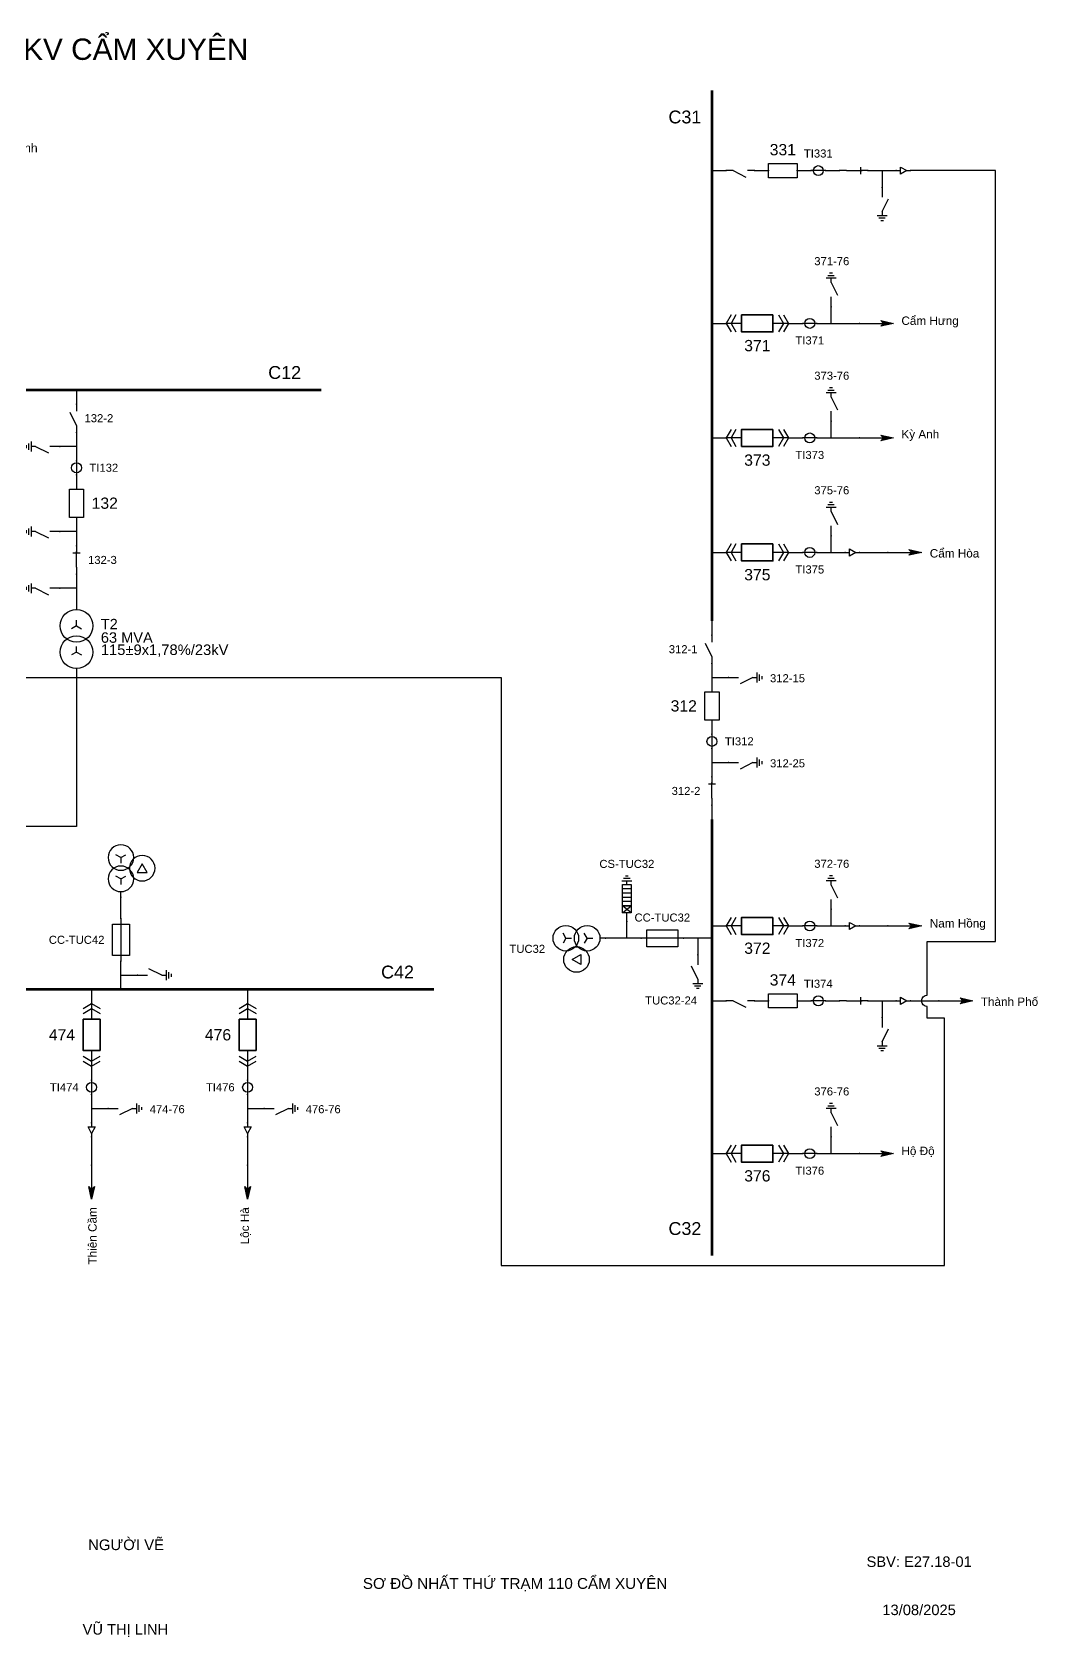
# Model space of a CAD drawing. Header units: millimetres. Extents: x -387 to 411, y 7 to 290.
# Drawn here: x 234 to 411, y 7.6 to 290 of the extents above; entities that cross this region are included whole.
import ezdxf

# ---------------------------------------------------------------- set-up
doc = ezdxf.new("R2010")
doc.units = ezdxf.units.MM
for name, color, linetype, lineweight in [('BUSBAR_110KV', 1, 'Continuous', 50), ('BUSBAR_22KV', 5, 'Continuous', 50), ('BUSBAR_35KV', 30, 'Continuous', 50), ('HV_110KV', 1, 'Continuous', 25), ('MV_22KV', 5, 'Continuous', 25), ('MV_35KV', 30, 'Continuous', 25)]:
    doc.layers.add(name, color=color, linetype=linetype, lineweight=lineweight)
doc.layers.add('SYM_PORTS', color=8, linetype='Continuous', plot=False)
doc.layers.add('TEXT', color=7, linetype='Continuous')
doc.styles.add('SLD_TEXT', font='arial.ttf')

# ---------------------------------------------------------------- blocks, each defined once
blk = doc.blocks.new('SYM_DISCONNECTOR_OPEN')
at = {"lineweight": 25}
for points in [[(0, -1.25), (-1.125, 1)], [(0, 2.5), (0, 1.25)], [(0, -1.25), (0, -2.5)]]:
    blk.add_lwpolyline(points, dxfattribs=at)
at = {"layer": 'SYM_PORTS'}
for p in [(0, 2.5), (0, -2.5)]:
    blk.add_point(p, dxfattribs=at)
blk.add_attdef('DEVICE_CODE', (1, -0.5), '', height=2)
blk = doc.blocks.new('SYM_EARTHING_SWITCH_OPEN')
at = {"lineweight": 25}
for points in [[(0, 3), (0, 1.25)], [(0, -1.25), (-1.125, 1)], [(-0.875, -2), (0.875, -2)], [(-0.5625, -2.4375), (0.5625, -2.4375)], [(0, -1.25), (0, -2)], [(-0.25, -2.875), (0.25, -2.875)]]:
    blk.add_lwpolyline(points, dxfattribs=at)
at = {"layer": 'SYM_PORTS'}
blk.add_point((0, 3), dxfattribs=at)
blk.add_attdef('DEVICE_CODE', (1.875, 0), '', height=2)
blk = doc.blocks.new('SYM_CURRENT_TRANSFORMER')
at = {"lineweight": 25}
blk.add_lwpolyline([(0, 1.25), (0, -1.25)], dxfattribs=at)
blk.add_circle((0, 0), 0.875, dxfattribs=at)
at = {"layer": 'SYM_PORTS'}
for p in [(0, 1.25), (0, -1.25)]:
    blk.add_point(p, dxfattribs=at)
blk.add_attdef('DEVICE_CODE', (1.875, -1.75), '', height=2)
at = {"flags": 1}
blk.add_attdef('RATIO', (1.875, -4.75), '', height=2, dxfattribs=at)
blk = doc.blocks.new('SYM_CIRCUIT_BREAKER')
at = {"lineweight": 25}
blk.add_lwpolyline([(-1.25, 2.5), (1.25, 2.5), (1.25, -2.5), (-1.25, -2.5)], close=True, dxfattribs=at)
at = {"layer": 'SYM_PORTS'}
for p in [(0, 2.5), (0, -2.5)]:
    blk.add_point(p, dxfattribs=at)
blk.add_attdef('DEVICE_CODE', (2.25, -0.5), '', height=2)
at = {"flags": 1}
blk.add_attdef('RATING', (2.25, -3.5), '', height=2, dxfattribs=at)
blk = doc.blocks.new('SYM_DISCONNECTOR_CLOSED')
at = {"lineweight": 25}
for points in [[(-0.625, 1.25), (0.625, 1.25)], [(0, 2.5), (0, 1.25)], [(0, -1.25), (0, 1.5)], [(0, -1.25), (0, -2.5)]]:
    blk.add_lwpolyline(points, dxfattribs=at)
at = {"layer": 'SYM_PORTS'}
for p in [(0, 2.5), (0, -2.5)]:
    blk.add_point(p, dxfattribs=at)
blk.add_attdef('DEVICE_CODE', (1.625, -0.5), '', height=2)
blk = doc.blocks.new('SYM_TRANSFORMER_2W')
at = {"lineweight": 25}
for points in [[(0, 2.3125), (0, 3.3125)], [(0, 2.3125), (-0.8625, 1.8125)], [(0, 2.3125), (0.8625, 1.8125)], [(0, -2.3125), (-0.8625, -2.8125)], [(0, -2.3125), (0, -1.3125)], [(0, -2.3125), (0.8625, -2.8125)]]:
    blk.add_lwpolyline(points, dxfattribs=at)
for centre in [(0, 2.3125), (0, -2.3125)]:
    blk.add_circle(centre, 2.875, dxfattribs=at)
at = {"layer": 'SYM_PORTS'}
for p in [(0, 5.1875), (0, -5.1875)]:
    blk.add_point(p, dxfattribs=at)
blk.add_attdef('DEVICE_CODE', (3.875, 2.1875), '', height=2)
at = {"flags": 1}
for tag, p in [('POWER', (3.875, -0.8125)), ('VOLTAGE_RATIO', (3.875, -3.8125))]:
    blk.add_attdef(tag, p, '', height=2, dxfattribs=at)
blk = doc.blocks.new('SYM_CABLE_TERMINATION')
at = {"lineweight": 25}
blk.add_lwpolyline([(-0.625, 0.5), (0.625, 0.5), (0, -0.625)], close=True, dxfattribs=at)
for points in [[(0, 1.25), (0, 0.5)], [(0, -0.625), (0, -1.25)]]:
    blk.add_lwpolyline(points, dxfattribs=at)
at = {"layer": 'SYM_PORTS'}
for p in [(0, 1.25), (0, -1.25)]:
    blk.add_point(p, dxfattribs=at)
blk = doc.blocks.new('SYM_DRAWOUT_BREAKER')
at = {"lineweight": 25}
for points in [[(-1.5, 4.625), (0, 5.5), (1.5, 4.625)], [(-1.5, 3.75), (0, 4.625), (1.5, 3.75)], [(0, 5.5), (0, 2.75)], [(0, -2.75), (0, -5.5)], [(-1.5, -3.75), (0, -4.625), (1.5, -3.75)], [(-1.5, -4.625), (0, -5.5), (1.5, -4.625)]]:
    blk.add_lwpolyline(points, dxfattribs=at)
at = {"lineweight": 35}
blk.add_lwpolyline([(-1.5, 2.75), (1.5, 2.75), (1.5, -2.75), (-1.5, -2.75)], close=True, dxfattribs=at)
at = {"layer": 'SYM_PORTS'}
for p in [(0, 5.5), (0, -5.5)]:
    blk.add_point(p, dxfattribs=at)
blk.add_attdef('DEVICE_CODE', (2.5, 2.5), '', height=2)
at = {"flags": 1}
blk.add_attdef('RATING', (2.5, -0.5), '', height=2, dxfattribs=at)
blk = doc.blocks.new('SYM_LINE_FEEDER_ARROW')
blk.add_hatch(color=7).paths.add_polyline_path([(0, -3), (-0.5, -0.75), (0, -1.25), (0.5, -0.75)])
at = {"lineweight": 25}
blk.add_lwpolyline([(0, 3), (0, -1.25)], dxfattribs=at)
blk.add_lwpolyline([(0, -3), (-0.5, -0.75), (0, -1.25), (0.5, -0.75)], close=True, dxfattribs=at)
at = {"layer": 'SYM_PORTS'}
blk.add_point((0, 3), dxfattribs=at)
blk.add_attdef('LINE_NAME', (1.5, 0), '', height=2)
blk = doc.blocks.new('SYM_FUSE_DISCONNECTOR')
at = {"lineweight": 25}
blk.add_lwpolyline([(0, 3.75), (0, -3.75)], dxfattribs=at)
blk.add_lwpolyline([(-1.5, 2.75), (1.5, 2.75), (1.5, -2.75), (-1.5, -2.75)], close=True, dxfattribs=at)
at = {"layer": 'SYM_PORTS'}
for p in [(0, 3.75), (0, -3.75)]:
    blk.add_point(p, dxfattribs=at)
blk.add_attdef('DEVICE_CODE', (2.5, 0.75), '', height=2)
at = {"flags": 1}
blk.add_attdef('RATING', (2.5, -2.25), '', height=2, dxfattribs=at)
blk = doc.blocks.new('SYM_SURGE_ARRESTER')
at = {"lineweight": 25}
for points in [[(0, 4), (0, 2.5)], [(-0.75, 2.5), (0.75, 1.25)], [(0.75, 2.5), (-0.75, 1.25)], [(-0.75, 0.5), (0.75, 0.5)], [(-0.75, -0.25), (0.75, -0.25)], [(-0.75, -1), (0.75, -1)], [(-0.75, -1.75), (0.75, -1.75)], [(0, -2.5), (0, -3.125)], [(-0.875, -3.125), (0.875, -3.125)], [(-0.5625, -3.5625), (0.5625, -3.5625)], [(-0.25, -4), (0.25, -4)]]:
    blk.add_lwpolyline(points, dxfattribs=at)
for points in [[(-0.75, 2.5), (0.75, 2.5), (0.75, 1.25), (-0.75, 1.25)], [(-0.75, 1.25), (0.75, 1.25), (0.75, -2.5), (-0.75, -2.5)]]:
    blk.add_lwpolyline(points, close=True, dxfattribs=at)
at = {"layer": 'SYM_PORTS'}
blk.add_point((0, 4), dxfattribs=at)
blk.add_attdef('DEVICE_CODE', (1.875, 1), '', height=2)
blk = doc.blocks.new('SYM_VOLTAGE_TRANSFORMER')
at = {"lineweight": 25}
for points in [[(0, 4.625), (0, 3.625)], [(0, 1.375), (-0.8625, 0.875)], [(0, 1.375), (0, 2.375)], [(0, 1.375), (0.8625, 0.875)], [(0, -2.375), (-0.8625, -2.875)], [(0, -2.375), (0, -1.375)], [(0, -2.375), (0.8625, -2.875)]]:
    blk.add_lwpolyline(points, dxfattribs=at)
blk.add_lwpolyline([(2.875, 0.25), (4.625, 0.25), (3.75, -1.25)], close=True, dxfattribs=at)
for centre in [(0, 1.375), (3.75, -0.5), (0, -2.375)]:
    blk.add_circle(centre, 2.25, dxfattribs=at)
at = {"layer": 'SYM_PORTS'}
blk.add_point((0, 4.625), dxfattribs=at)
blk.add_attdef('DEVICE_CODE', (7, 1.625), '', height=2)
at = {"flags": 1}
blk.add_attdef('RATIO', (7, -1.375), '', height=2, dxfattribs=at)

msp = doc.modelspace()

# ---------------------------------------------------------------- linework, layer by layer
at = {"layer": 'BUSBAR_110KV', "const_width": 0.459}
msp.add_lwpolyline([(173.42, 227.04), (284.88, 227.04)], dxfattribs=at)
at = {"layer": 'BUSBAR_22KV', "const_width": 0.459}
msp.add_lwpolyline([(202.39, 121.54), (304.73, 121.54)], dxfattribs=at)
at = {"layer": 'BUSBAR_35KV', "const_width": 0.459}
for points in [[(353.61, 279.75), (353.61, 186.39)], [(353.61, 151.47), (353.61, 74.7)]]:
    msp.add_lwpolyline(points, dxfattribs=at)
at = {"layer": 'HV_110KV'}
for points in [[(241.81, 227.04), (241.81, 224.55)], [(241.81, 219.55), (241.81, 217.06)], [(241.81, 217.06), (238.87, 217.06)], [(241.81, 217.06), (241.81, 214.58)], [(241.81, 212.08), (241.81, 209.59)], [(241.81, 204.59), (241.81, 202.1)], [(241.81, 202.1), (238.87, 202.1)], [(241.81, 202.1), (241.81, 199.61)], [(241.81, 192.12), (238.87, 192.12)], [(241.81, 194.61), (241.81, 192.12)], [(241.81, 192.12), (241.81, 188.39)]]:
    msp.add_lwpolyline(points, dxfattribs=at)
at = {"layer": 'MV_22KV'}
for points in [[(241.81, 178.02), (241.81, 175.32), (241.81, 150.19), (217.01, 150.19), (217.01, 147.49)], [(249.62, 134.02), (249.62, 137.75)], [(249.62, 124.03), (249.62, 126.52)], [(244.46, 121.54), (244.46, 119.05)], [(249.62, 121.54), (249.62, 124.03)], [(249.62, 124.03), (252.56, 124.03)], [(271.91, 121.54), (271.91, 119.05)], [(244.46, 108.05), (244.46, 105.56)], [(271.91, 108.05), (271.91, 105.56)], [(244.46, 103.06), (244.46, 100.58)], [(271.91, 103.06), (271.91, 100.58)], [(244.46, 100.58), (247.4, 100.58)], [(244.46, 100.58), (244.46, 98.09)], [(271.91, 100.58), (274.85, 100.58)], [(271.91, 100.58), (271.91, 98.09)], [(244.46, 95.59), (244.46, 90.61)], [(271.91, 95.59), (271.91, 90.61)]]:
    msp.add_lwpolyline(points, dxfattribs=at)
at = {"layer": 'MV_35KV'}
msp.add_lwpolyline([(76.47, 176.4), (79.17, 176.4), (316.5, 176.4), (316.5, 72.98), (394.5, 72.98), (394.5, 116.48), (391.5, 116.48), (391.5, 118.53, -1), (391.5, 120.53), (391.5, 129.98), (403.5, 129.98), (403.5, 265.62), (391.23, 265.62), (388.53, 265.62)], format="xyb", dxfattribs=at)
for points in [[(353.61, 265.62), (356.09, 265.62)], [(361.09, 265.62), (363.58, 265.62)], [(368.58, 265.62), (371.07, 265.62)], [(373.57, 265.62), (376.06, 265.62)], [(381.06, 265.62), (383.55, 265.62)], [(383.55, 265.62), (383.55, 262.68)], [(383.55, 265.62), (386.03, 265.62)], [(374.57, 238.74), (374.57, 241.68)], [(353.61, 238.74), (356.09, 238.74)], [(367.09, 238.74), (369.58, 238.74)], [(372.08, 238.74), (374.57, 238.74)], [(374.57, 238.74), (379.55, 238.74)], [(374.57, 218.58), (374.57, 221.52)], [(353.61, 218.58), (356.09, 218.58)], [(367.09, 218.58), (369.58, 218.58)], [(372.08, 218.58), (374.57, 218.58)], [(374.57, 218.58), (379.55, 218.58)], [(374.57, 198.43), (374.57, 201.37)], [(353.61, 198.43), (356.09, 198.43)], [(367.09, 198.43), (369.58, 198.43)], [(372.08, 198.43), (374.57, 198.43)], [(374.57, 198.43), (377.06, 198.43)], [(379.56, 198.43), (384.53, 198.43)], [(353.61, 186.39), (353.61, 183.9)], [(353.61, 178.9), (353.61, 176.41)], [(353.61, 176.41), (356.55, 176.41)], [(353.61, 176.41), (353.61, 173.92)], [(353.61, 168.92), (353.61, 166.43)], [(353.61, 163.93), (353.61, 161.45)], [(353.61, 161.45), (356.55, 161.45)], [(353.61, 161.45), (353.61, 158.96)], [(353.61, 153.96), (353.61, 151.47)], [(374.57, 132.7), (374.57, 135.64)], [(338.64, 130.55), (338.64, 133.49)], [(338.64, 130.55), (334.91, 130.55)], [(341.13, 130.55), (338.64, 130.55)], [(351.12, 130.55), (348.63, 130.55)], [(353.61, 130.55), (351.12, 130.55)], [(351.12, 130.55), (351.12, 127.61)], [(353.61, 132.7), (356.09, 132.7)], [(367.09, 132.7), (369.58, 132.7)], [(372.08, 132.7), (374.57, 132.7)], [(374.57, 132.7), (377.06, 132.7)], [(379.56, 132.7), (384.53, 132.7)], [(353.61, 119.53), (356.09, 119.53)], [(361.09, 119.53), (363.58, 119.53)], [(368.58, 119.53), (371.07, 119.53)], [(373.57, 119.53), (376.06, 119.53)], [(381.06, 119.53), (383.55, 119.53)], [(383.55, 119.53), (383.55, 116.58)], [(383.55, 119.53), (386.03, 119.53)], [(388.53, 119.53), (393.51, 119.53)], [(374.57, 92.64), (374.57, 95.58)], [(353.61, 92.64), (356.09, 92.64)], [(367.09, 92.64), (369.58, 92.64)], [(372.08, 92.64), (374.57, 92.64)], [(374.57, 92.64), (379.55, 92.64)]]:
    msp.add_lwpolyline(points, dxfattribs=at)

# ---------------------------------------------------------------- block references
at = {"layer": 'HV_110KV'}
ref = msp.add_blockref('SYM_DISCONNECTOR_OPEN', (241.81, 222.05), dxfattribs=at)
ref.add_attrib('DEVICE_CODE', '132-2', (243.22, 221.35), dxfattribs={"layer": 'TEXT', "height": 1.416, "style": 'SLD_TEXT'})
ref = msp.add_blockref('SYM_EARTHING_SWITCH_OPEN', (235.87, 217.06), dxfattribs=dict(at, xscale=-1, rotation=270))
ref.add_attrib('DEVICE_CODE', '132-25', (225.44, 216.24), dxfattribs={"layer": 'TEXT', "extrusion": (0, 0, -1), "height": 1.416, "style": 'SLD_TEXT'})
ref = msp.add_blockref('SYM_CURRENT_TRANSFORMER', (241.81, 213.33), dxfattribs=at)
ref.add_attrib('DEVICE_CODE', 'TI132', (244.09, 212.63), dxfattribs={"layer": 'TEXT', "height": 1.416, "style": 'SLD_TEXT'})
ref = msp.add_blockref('SYM_CIRCUIT_BREAKER', (241.81, 207.09), dxfattribs=at)
ref.add_attrib('DEVICE_CODE', '132', (244.47, 206.11), dxfattribs={"layer": 'TEXT', "height": 1.983, "style": 'SLD_TEXT'})
ref = msp.add_blockref('SYM_EARTHING_SWITCH_OPEN', (235.87, 202.1), dxfattribs=dict(at, xscale=-1, rotation=270))
ref.add_attrib('DEVICE_CODE', '132-35', (225.44, 201.28), dxfattribs={"layer": 'TEXT', "extrusion": (0, 0, -1), "height": 1.416, "style": 'SLD_TEXT'})
ref = msp.add_blockref('SYM_DISCONNECTOR_CLOSED', (241.81, 197.11), dxfattribs=at)
ref.add_attrib('DEVICE_CODE', '132-3', (243.84, 196.41), dxfattribs={"layer": 'TEXT', "height": 1.416, "style": 'SLD_TEXT'})
ref = msp.add_blockref('SYM_EARTHING_SWITCH_OPEN', (235.87, 192.12), dxfattribs=dict(at, xscale=-1, rotation=270))
ref.add_attrib('DEVICE_CODE', '132-38', (225.44, 191.3), dxfattribs={"layer": 'TEXT', "extrusion": (0, 0, -1), "height": 1.416, "style": 'SLD_TEXT'})
ref = msp.add_blockref('SYM_TRANSFORMER_2W', (241.81, 183.2), dxfattribs=at)
ref.add_attrib('DEVICE_CODE', 'T2', (246.09, 184.92), dxfattribs={"layer": 'TEXT', "height": 1.824, "style": 'SLD_TEXT'})
at = {"layer": 'MV_22KV'}
ref = msp.add_blockref('SYM_VOLTAGE_TRANSFORMER', (249.62, 142.37), dxfattribs=dict(at, xscale=-1, rotation=180))
ref.add_attrib('DEVICE_CODE', 'TUC42', (248.37, 148.43), dxfattribs={"layer": 'TEXT', "extrusion": (0, 0, -1), "height": 1.416, "style": 'SLD_TEXT'})
ref = msp.add_blockref('SYM_FUSE_DISCONNECTOR', (249.62, 130.27), dxfattribs=at)
ref.add_attrib('DEVICE_CODE', 'CC-TUC42', (236.94, 129.56), dxfattribs={"layer": 'TEXT', "height": 1.416, "style": 'SLD_TEXT'})
ref = msp.add_blockref('SYM_EARTHING_SWITCH_OPEN', (255.56, 124.03), dxfattribs=dict(at, xscale=-1, rotation=90))
ref.add_attrib('DEVICE_CODE', 'TUC42-24', (259.85, 123.45), dxfattribs={"layer": 'TEXT', "extrusion": (0, 0, -1), "height": 1.416, "style": 'SLD_TEXT'})
ref = msp.add_blockref('SYM_DRAWOUT_BREAKER', (244.46, 113.55), dxfattribs=at)
ref.add_attrib('DEVICE_CODE', '474', (236.94, 112.56), dxfattribs={"layer": 'TEXT', "height": 1.985, "style": 'SLD_TEXT'})
ref = msp.add_blockref('SYM_DRAWOUT_BREAKER', (271.91, 113.55), dxfattribs=at)
ref.add_attrib('DEVICE_CODE', '476', (264.39, 112.57), dxfattribs={"layer": 'TEXT', "height": 1.983, "style": 'SLD_TEXT'})
ref = msp.add_blockref('SYM_CURRENT_TRANSFORMER', (244.46, 104.31), dxfattribs=at)
ref.add_attrib('DEVICE_CODE', 'TI474', (237.13, 103.61), dxfattribs={"layer": 'TEXT', "height": 1.416, "style": 'SLD_TEXT'})
ref = msp.add_blockref('SYM_CURRENT_TRANSFORMER', (271.91, 104.31), dxfattribs=at)
ref.add_attrib('DEVICE_CODE', 'TI476', (264.58, 103.62), dxfattribs={"layer": 'TEXT', "height": 1.416, "style": 'SLD_TEXT'})
ref = msp.add_blockref('SYM_EARTHING_SWITCH_OPEN', (250.4, 100.58), dxfattribs=dict(at, rotation=90))
ref.add_attrib('DEVICE_CODE', '474-76', (254.69, 99.75), dxfattribs={"layer": 'TEXT', "height": 1.416, "style": 'SLD_TEXT'})
ref = msp.add_blockref('SYM_EARTHING_SWITCH_OPEN', (277.85, 100.58), dxfattribs=dict(at, rotation=90))
ref.add_attrib('DEVICE_CODE', '476-76', (282.13, 99.75), dxfattribs={"layer": 'TEXT', "height": 1.416, "style": 'SLD_TEXT'})
for name, p in [('SYM_CABLE_TERMINATION', (244.46, 96.84)), ('SYM_CABLE_TERMINATION', (271.91, 96.84)), ('SYM_LINE_FEEDER_ARROW', (244.46, 87.61)), ('SYM_LINE_FEEDER_ARROW', (271.91, 87.61))]:
    msp.add_blockref(name, p, dxfattribs=at)
at = {"layer": 'MV_35KV', "xscale": -1, "rotation": 270}
for name, p in [('SYM_DISCONNECTOR_CLOSED', (378.56, 265.62)), ('SYM_DISCONNECTOR_OPEN', (358.59, 265.62)), ('SYM_DISCONNECTOR_CLOSED', (378.56, 119.53)), ('SYM_DISCONNECTOR_OPEN', (358.59, 119.53))]:
    msp.add_blockref(name, p, dxfattribs=at)
at = {"layer": 'MV_35KV'}
ref = msp.add_blockref('SYM_CIRCUIT_BREAKER', (366.08, 265.62), dxfattribs=dict(at, rotation=270))
ref.add_attrib('DEVICE_CODE', '331', (363.77, 268.32), dxfattribs={"layer": 'TEXT', "height": 1.983, "style": 'SLD_TEXT'})
ref = msp.add_blockref('SYM_CURRENT_TRANSFORMER', (372.32, 265.62), dxfattribs=dict(at, rotation=270))
ref.add_attrib('DEVICE_CODE', 'TI331', (369.79, 267.93), dxfattribs={"layer": 'TEXT', "height": 1.416, "style": 'SLD_TEXT'})
at = {"layer": 'MV_35KV', "rotation": 90}
for name, p in [('SYM_CABLE_TERMINATION', (387.28, 265.62)), ('SYM_LINE_FEEDER_ARROW', (382.55, 238.74)), ('SYM_LINE_FEEDER_ARROW', (382.55, 218.58)), ('SYM_CABLE_TERMINATION', (378.31, 198.43)), ('SYM_LINE_FEEDER_ARROW', (387.53, 198.43)), ('SYM_CABLE_TERMINATION', (378.31, 132.7)), ('SYM_LINE_FEEDER_ARROW', (387.53, 132.7)), ('SYM_CABLE_TERMINATION', (387.28, 119.53)), ('SYM_LINE_FEEDER_ARROW', (396.51, 119.53)), ('SYM_LINE_FEEDER_ARROW', (382.55, 92.64))]:
    msp.add_blockref(name, p, dxfattribs=at)
at = {"layer": 'MV_35KV', "xscale": -1}
for p in [(383.55, 259.68), (383.55, 113.58)]:
    msp.add_blockref('SYM_EARTHING_SWITCH_OPEN', p, dxfattribs=at)
at = {"layer": 'MV_35KV'}
ref = msp.add_blockref('SYM_EARTHING_SWITCH_OPEN', (374.57, 244.68), dxfattribs=dict(at, rotation=180))
ref.add_attrib('DEVICE_CODE', '371-76', (371.62, 248.98), dxfattribs={"layer": 'TEXT', "height": 1.416, "style": 'SLD_TEXT'})
ref = msp.add_blockref('SYM_DRAWOUT_BREAKER', (361.59, 238.74), dxfattribs=dict(at, rotation=270))
ref.add_attrib('DEVICE_CODE', '371', (359.29, 233.84), dxfattribs={"layer": 'TEXT', "height": 1.983, "style": 'SLD_TEXT'})
ref = msp.add_blockref('SYM_CURRENT_TRANSFORMER', (370.83, 238.74), dxfattribs=dict(at, rotation=270))
ref.add_attrib('DEVICE_CODE', 'TI371', (368.3, 235.03), dxfattribs={"layer": 'TEXT', "height": 1.416, "style": 'SLD_TEXT'})
ref = msp.add_blockref('SYM_EARTHING_SWITCH_OPEN', (374.57, 224.52), dxfattribs=dict(at, rotation=180))
ref.add_attrib('DEVICE_CODE', '373-76', (371.62, 228.83), dxfattribs={"layer": 'TEXT', "height": 1.416, "style": 'SLD_TEXT'})
ref = msp.add_blockref('SYM_DRAWOUT_BREAKER', (361.59, 218.58), dxfattribs=dict(at, rotation=270))
ref.add_attrib('DEVICE_CODE', '373', (359.29, 213.69), dxfattribs={"layer": 'TEXT', "height": 1.983, "style": 'SLD_TEXT'})
ref = msp.add_blockref('SYM_CURRENT_TRANSFORMER', (370.83, 218.58), dxfattribs=dict(at, rotation=270))
ref.add_attrib('DEVICE_CODE', 'TI373', (368.3, 214.88), dxfattribs={"layer": 'TEXT', "height": 1.416, "style": 'SLD_TEXT'})
ref = msp.add_blockref('SYM_EARTHING_SWITCH_OPEN', (374.57, 204.37), dxfattribs=dict(at, rotation=180))
ref.add_attrib('DEVICE_CODE', '375-76', (371.62, 208.67), dxfattribs={"layer": 'TEXT', "height": 1.416, "style": 'SLD_TEXT'})
ref = msp.add_blockref('SYM_DRAWOUT_BREAKER', (361.59, 198.43), dxfattribs=dict(at, rotation=270))
ref.add_attrib('DEVICE_CODE', '375', (359.29, 193.53), dxfattribs={"layer": 'TEXT', "height": 1.983, "style": 'SLD_TEXT'})
ref = msp.add_blockref('SYM_CURRENT_TRANSFORMER', (370.83, 198.43), dxfattribs=dict(at, rotation=270))
ref.add_attrib('DEVICE_CODE', 'TI375', (368.3, 194.73), dxfattribs={"layer": 'TEXT', "height": 1.416, "style": 'SLD_TEXT'})
ref = msp.add_blockref('SYM_DISCONNECTOR_OPEN', (353.61, 181.4), dxfattribs=at)
ref.add_attrib('DEVICE_CODE', '312-1', (346.02, 180.7), dxfattribs={"layer": 'TEXT', "height": 1.416, "style": 'SLD_TEXT'})
ref = msp.add_blockref('SYM_EARTHING_SWITCH_OPEN', (359.55, 176.41), dxfattribs=dict(at, rotation=90))
ref.add_attrib('DEVICE_CODE', '312-15', (363.83, 175.59), dxfattribs={"layer": 'TEXT', "height": 1.416, "style": 'SLD_TEXT'})
ref = msp.add_blockref('SYM_CIRCUIT_BREAKER', (353.61, 171.42), dxfattribs=at)
ref.add_attrib('DEVICE_CODE', '312', (346.34, 170.44), dxfattribs={"layer": 'TEXT', "height": 1.983, "style": 'SLD_TEXT'})
ref = msp.add_blockref('SYM_CURRENT_TRANSFORMER', (353.61, 165.18), dxfattribs=at)
ref.add_attrib('DEVICE_CODE', 'TI312', (355.89, 164.49), dxfattribs={"layer": 'TEXT', "height": 1.416, "style": 'SLD_TEXT'})
ref = msp.add_blockref('SYM_EARTHING_SWITCH_OPEN', (359.55, 161.45), dxfattribs=dict(at, rotation=90))
ref.add_attrib('DEVICE_CODE', '312-25', (363.83, 160.62), dxfattribs={"layer": 'TEXT', "height": 1.416, "style": 'SLD_TEXT'})
ref = msp.add_blockref('SYM_DISCONNECTOR_CLOSED', (353.61, 156.46), dxfattribs=at)
ref.add_attrib('DEVICE_CODE', '312-2', (346.52, 155.76), dxfattribs={"layer": 'TEXT', "height": 1.416, "style": 'SLD_TEXT'})
ref = msp.add_blockref('SYM_SURGE_ARRESTER', (338.64, 137.49), dxfattribs=dict(at, rotation=180))
ref.add_attrib('DEVICE_CODE', 'CS-TUC32', (333.81, 142.92), dxfattribs={"layer": 'TEXT', "height": 1.416, "style": 'SLD_TEXT'})
ref = msp.add_blockref('SYM_EARTHING_SWITCH_OPEN', (374.57, 138.64), dxfattribs=dict(at, rotation=180))
ref.add_attrib('DEVICE_CODE', '372-76', (371.62, 142.94), dxfattribs={"layer": 'TEXT', "height": 1.416, "style": 'SLD_TEXT'})
ref = msp.add_blockref('SYM_VOLTAGE_TRANSFORMER', (330.28, 130.55), dxfattribs=dict(at, rotation=270))
ref.add_attrib('DEVICE_CODE', 'TUC32', (317.99, 127.97), dxfattribs={"layer": 'TEXT', "height": 1.416, "style": 'SLD_TEXT'})
ref = msp.add_blockref('SYM_FUSE_DISCONNECTOR', (344.88, 130.55), dxfattribs=dict(at, rotation=270))
ref.add_attrib('DEVICE_CODE', 'CC-TUC32', (339.99, 133.48), dxfattribs={"layer": 'TEXT', "height": 1.416, "style": 'SLD_TEXT'})
ref = msp.add_blockref('SYM_DRAWOUT_BREAKER', (361.59, 132.7), dxfattribs=dict(at, rotation=270))
ref.add_attrib('DEVICE_CODE', '372', (359.29, 127.8), dxfattribs={"layer": 'TEXT', "height": 1.983, "style": 'SLD_TEXT'})
ref = msp.add_blockref('SYM_CURRENT_TRANSFORMER', (370.83, 132.7), dxfattribs=dict(at, rotation=270))
ref.add_attrib('DEVICE_CODE', 'TI372', (368.3, 128.99), dxfattribs={"layer": 'TEXT', "height": 1.416, "style": 'SLD_TEXT'})
ref = msp.add_blockref('SYM_EARTHING_SWITCH_OPEN', (351.12, 124.61), dxfattribs=at)
ref.add_attrib('DEVICE_CODE', 'TUC32-24', (341.87, 118.89), dxfattribs={"layer": 'TEXT', "height": 1.416, "style": 'SLD_TEXT'})
ref = msp.add_blockref('SYM_CIRCUIT_BREAKER', (366.08, 119.53), dxfattribs=dict(at, rotation=270))
ref.add_attrib('DEVICE_CODE', '374', (363.77, 122.22), dxfattribs={"layer": 'TEXT', "height": 1.983, "style": 'SLD_TEXT'})
ref = msp.add_blockref('SYM_CURRENT_TRANSFORMER', (372.32, 119.53), dxfattribs=dict(at, rotation=270))
ref.add_attrib('DEVICE_CODE', 'TI374', (369.79, 121.83), dxfattribs={"layer": 'TEXT', "height": 1.416, "style": 'SLD_TEXT'})
ref = msp.add_blockref('SYM_EARTHING_SWITCH_OPEN', (374.57, 98.58), dxfattribs=dict(at, rotation=180))
ref.add_attrib('DEVICE_CODE', '376-76', (371.62, 102.88), dxfattribs={"layer": 'TEXT', "height": 1.416, "style": 'SLD_TEXT'})
ref = msp.add_blockref('SYM_DRAWOUT_BREAKER', (361.59, 92.64), dxfattribs=dict(at, rotation=270))
ref.add_attrib('DEVICE_CODE', '376', (359.29, 87.74), dxfattribs={"layer": 'TEXT', "height": 1.983, "style": 'SLD_TEXT'})
ref = msp.add_blockref('SYM_CURRENT_TRANSFORMER', (370.83, 92.64), dxfattribs=dict(at, rotation=270))
ref.add_attrib('DEVICE_CODE', 'TI376', (368.3, 88.94), dxfattribs={"layer": 'TEXT', "height": 1.416, "style": 'SLD_TEXT'})

# ---------------------------------------------------------------- texts
at = {"layer": 'TEXT', "attachment_point": 7, "style": 'SLD_TEXT'}
for s, insert, char_height in [('SƠ ĐỒ NHẤT THỨ TRẠM 110KV CẨM XUYÊN', (159.94, 284.28), 3.7532), ('C31', (345.96, 273.9), 2.259), ('Cẩm Minh', (225.29, 268.83), 1.521), ('Cẩm Hưng', (386.95, 238.03), 1.476), ('C12', (275.54, 228.94), 2.257), ('Kỳ Anh', (386.95, 218.06), 1.476), ('Cẩm Hòa', (391.94, 197.52), 1.476), ('63 MVA', (246.09, 182.51), 1.839), ('115±9x1,78%/23kV', (246.09, 180.04), 1.8544), ('Nam Hồng', (391.94, 131.99), 1.476), ('C42', (295.4, 123.44), 2.257), ('Thành Phố', (400.92, 118.62), 1.476), ('Hộ Độ', (386.95, 92.06), 1.476), ('C32', (345.96, 78.3), 2.259), ('NGƯỜI VẼ', (243.86, 22.85), 1.874), ('SBV: E27.18-01', (380.81, 19.89), 1.848), ('SƠ ĐỒ NHẤT THỨ TRẠM 110 CẨM XUYÊN', (292.19, 15.63), 1.913), ('13/08/2025', (383.6, 11.41), 1.848), ('VŨ THỊ LINH', (242.88, 7.6), 1.848)]:
    msp.add_mtext(s, dxfattribs=dict(at, insert=insert, char_height=char_height))
at = {"layer": 'TEXT', "char_height": 1.476, "attachment_point": 7, "rotation": 90, "style": 'SLD_TEXT'}
for s, insert in [('Thiên Cầm', (245.37, 73.13)), ('Lộc Hà', (272.49, 76.68))]:
    msp.add_mtext(s, dxfattribs=dict(at, insert=insert))

doc.saveas('drawing.dxf')
